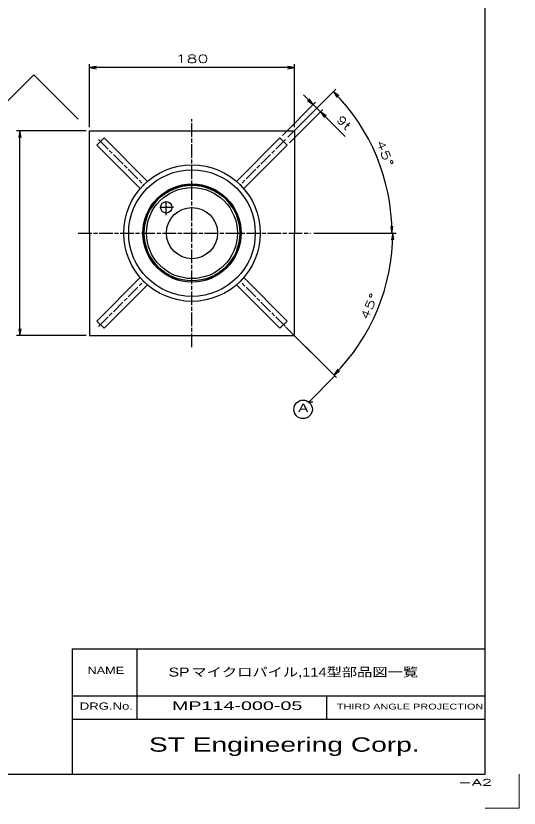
# Model space of a CAD drawing. Units: millimetres at full size, sheet at 1:1. Extents: x -1027 to 755, y 2526 to 3786.
# Drawn here: x 313 to 755, y 2526 to 3222 of the extents above; entities that cross this region are included whole.
import ezdxf
from ezdxf.enums import TextEntityAlignment as Align

# ---------------------------------------------------------------- set-up
doc = ezdxf.new("R2010")
doc.units = ezdxf.units.MM
doc.linetypes.add('CHAIN', pattern=[18.5, 12, -1.5, 3.5, -1.5])
for name, color, linetype, lineweight in [('1外形線', 7, 'Continuous', 30), ('7枠', 7, 'Continuous', 25), ('AM_VIEWS', 1, 'Continuous', 15), ('中心線', 1, 'CHAIN', 25), ('寸法線', 7, 'Continuous', 25)]:
    doc.layers.add(name, color=color, linetype=linetype, lineweight=lineweight)
doc.layers.add('6寸法線', color=7, linetype='Continuous')
doc.layers.add('FRAME 200', color=8, linetype='Continuous')
doc.styles.add('Arial', font='')
doc.styles.add('simplex.shx', font='')
doc.styles.add('ＭＳ Ｐゴシック', font='')
doc.styles.get('Arial').set_extended_font_data('Arial')
doc.styles.get('simplex.shx').set_extended_font_data('simplex.shx')
doc.styles.get('ＭＳ Ｐゴシック').set_extended_font_data('MS PGothic')

# ---------------------------------------------------------------- blocks, each defined once
blk = doc.blocks.new('open_arrow')
at = {"color": 0, "linetype": 'Continuous', "lineweight": -2}
blk.add_lwpolyline([(7.5, 1.25), (0, 0), (7.5, -1.25)], dxfattribs=at)

msp = doc.modelspace()

# ---------------------------------------------------------------- linework, layer by layer
at = {"layer": '1外形線', "lineweight": 25}
for p, q in [((377.638, 3031.221), (377.638, 3121.22)), ((377.638, 3121.22), (467.638, 3121.216)), ((467.638, 3121.216), (557.638, 3121.213)), ((557.638, 3121.213), (557.638, 3031.212)), ((390.333, 3114.886), (383.969, 3108.522)), ((428.518, 3076.701), (390.333, 3114.886)), ((506.759, 3076.701), (544.944, 3114.886)), ((544.944, 3114.886), (551.308, 3108.522)), ((422.154, 3070.337), (383.969, 3108.522)), ((513.122, 3070.337), (551.308, 3108.522)), ((377.638, 3031.22), (377.631, 2941.22)), ((557.631, 2941.213), (557.638, 3031.213)), ((422.151, 2992.1), (383.963, 2953.918)), ((513.119, 2992.093), (551.301, 2953.904)), ((428.515, 2985.736), (390.326, 2947.554)), ((506.755, 2985.729), (544.937, 2947.541)), ((390.326, 2947.554), (383.963, 2953.918)), ((544.937, 2947.541), (551.301, 2953.904)), ((377.631, 2941.22), (467.631, 2941.216)), ((467.631, 2941.216), (557.631, 2941.213))]:
    msp.add_line(p, q, dxfattribs=at)
for centre, radius in [((467.638, 3031.216), 59.993), ((467.638, 3031.216), 55.654), ((467.638, 3031.216), 43.17), ((467.638, 3031.216), 42.981), ((467.638, 3031.216), 42.019), ((467.638, 3031.216), 39.981), ((445.01, 3053.843), 5), ((467.638, 3031.216), 22.5)]:
    msp.add_circle(centre, radius, dxfattribs=at)
at = {"layer": '7枠'}
for p, q in [((725.191, 2555.803), (725.191, 3725.803)), ((362.178, 2665.883), (725.191, 2665.883)), ((362.178, 2665.883), (362.178, 2555.803)), ((419.111, 2665.883), (419.111, 2603.959)), ((362.178, 2624.601), (725.191, 2624.601)), ((585.778, 2624.601), (585.778, 2603.959)), ((362.178, 2603.959), (725.191, 2603.959)), ((-951.809, 2555.803), (725.191, 2555.803))]:
    msp.add_line(p, q, dxfattribs=at)
at = {"layer": 'AM_VIEWS'}
for p in [(755.191, 2555.803), (725.191, 2525.803)]:
    msp.add_line(p, (755.191, 2525.803), dxfattribs=at)
at = {"layer": '中心線'}
for p, q in [((467.638, 2930.908), (467.638, 3131.289)), ((385.437, 3113.421), (425.217, 3073.638)), ((549.84, 3113.421), (510.06, 3073.638)), ((445.01, 3046.959), (445.01, 3060.24)), ((451.355, 3053.843), (438.215, 3053.843)), ((367.613, 3031.221), (571.828, 3031.212)), ((385.43, 2949.019), (425.213, 2988.798)), ((549.833, 2949.005), (510.057, 2988.791))]:
    msp.add_line(p, q, dxfattribs=at)
at = {"layer": '寸法線'}
for p, q in [((377.638, 3124.22), (377.638, 3179.623)), ((557.638, 3176.623), (377.638, 3176.623)), ((557.638, 3124.213), (557.638, 3179.623)), ((551.961, 3115.542), (594.038, 3157.623)), ((565.707, 3152.62), (602.335, 3115.992)), ((547.065, 3117.007), (576.314, 3146.256)), ((553.429, 3110.643), (582.678, 3139.892)), ((374.638, 3121.22), (313.458, 3121.22)), ((316.458, 2941.22), (316.458, 3121.22)), ((574.828, 3031.212), (646.401, 3031.209)), ((574.828, 3031.212), (647.018, 3031.209)), ((550.242, 2948.603), (594.539, 2904.377)), ((374.631, 2941.22), (313.458, 2941.22))]:
    msp.add_line(p, q, dxfattribs=at)
at = {"layer": '寸法線', "color": 2}
for p, q in [((305.708, 3147.341), (328.611, 3170.248)), ((328.611, 3170.248), (367.638, 3131.221)), ((593.188, 2905.654), (567.63, 2931.212)), ((570.281, 2882.751), (593.188, 2905.654)), ((573.817, 2882.751), (570.281, 2882.751))]:
    msp.add_line(p, q, dxfattribs=at)
msp.add_circle((565.309, 2876.312), 8.136, dxfattribs=at)
at = {"layer": '寸法線'}
for centre, radius, start, end in [((467.642, 3031.216), 175.759, 359.99763, 45.00224), ((467.496, 3031.216), 176.522, 315.04596, 359.99763)]:
    msp.add_arc(centre, radius, start, end, dxfattribs=at)

# ---------------------------------------------------------------- block references
at = {"layer": '寸法線', "xscale": 0.8, "yscale": 0.8}
msp.add_blockref('open_arrow', (377.638, 3176.623), dxfattribs=at)
for p, rotation in [((557.638, 3176.623), 180), ((591.917, 3155.502), 314), ((574.193, 3144.135), 135), ((580.556, 3137.771), 315), ((316.458, 3121.22), 270), ((643.401, 3031.209), 91), ((644.018, 3031.209), 269), ((316.458, 2941.22), 90), ((592.416, 2906.497), 46)]:
    msp.add_blockref('open_arrow', p, dxfattribs=dict(at, rotation=rotation))

# ---------------------------------------------------------------- texts
at = {"layer": '6寸法線', "style": 'simplex.shx', "width": 2}
msp.add_text('-A2', height=5.499, dxfattribs=at).set_placement((701.504, 2544.11), align=Align.BOTTOM_LEFT)
at = {"layer": '7枠', "style": 'ＭＳ Ｐゴシック'}
for s, height, width, p in [('NAME', 6.305, 1.35, (375.82, 2650.088)), ('DRG.No.', 6.305, 1.4, (368.976, 2618.681)), ('THIRD ANGLE PROJECTION', 5.044, 1.45, (595.012, 2617.581))]:
    msp.add_text(s, height=height, dxfattribs=dict(at, width=width)).set_placement(p, align=Align.TOP_LEFT)
at = {"layer": 'FRAME 200', "width": 1.25}
for s, style, p in [('SP', 'Arial', (447.094, 2639.14)), ('マイクロパイル,114型部品図一覧', 'ＭＳ Ｐゴシック', (467.08, 2639.14))]:
    msp.add_text(s, height=7.863, dxfattribs=dict(at, style=style)).set_placement(p, align=Align.BOTTOM_LEFT)
at = {"layer": 'FRAME 200', "style": 'ＭＳ Ｐゴシック'}
for s, height, width, p in [('MP114-000-05', 7.566, 1.75, (450.042, 2619.655)), ('ST Engineering Corp.', 12.61, 1.5, (429.799, 2588.022))]:
    msp.add_text(s, height=height, dxfattribs=dict(at, width=width)).set_placement(p, align=Align.TOP_LEFT)
at = {"layer": '寸法線', "style": 'simplex.shx', "width": 1.6}
msp.add_text('180', height=7.038, dxfattribs=at).set_placement((467.638, 3184.423), align=Align.MIDDLE_CENTER)
at = {"layer": '寸法線', "style": 'simplex.shx'}
for s, rotation, width, p in [('9t', 315, 1.35, (601.204, 3128.154)), ('45°', 292.5, 1.55, (637.228, 3101.461)), ('45°', 67.522, 1.55, (623.399, 2966.709))]:
    msp.add_text(s, height=7.038, rotation=rotation, dxfattribs=dict(at, width=width)).set_placement(p, align=Align.MIDDLE_CENTER)
at = {"layer": '寸法線', "color": 2, "style": 'ＭＳ Ｐゴシック', "width": 1.4}
msp.add_text('A', height=7.331, dxfattribs=at).set_placement((560.959, 2871.728), align=Align.BOTTOM_LEFT)

doc.saveas('drawing.dxf')
